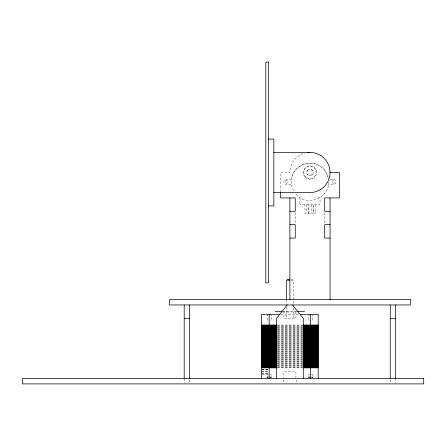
<?xml version="1.0" encoding="UTF-8"?>
<svg xmlns="http://www.w3.org/2000/svg" width="446" height="446" viewBox="0 0 446 446"><rect width="100%" height="100%" fill="white"/><g stroke="black" fill="none" stroke-linecap="round" stroke-linejoin="round"><path stroke-width="0.33" stroke-dasharray="2.23 1.67" d="M271.168 376.903L270.845 377.829A1.645 1.645 0 0 1 270.694 378.018M312.646 376.903L312.323 377.829A1.645 1.645 0 0 1 312.172 378.018M328.278 178.629C322.079 150.308 280.54 165.371 293.747 191.222M328.702 181.856C329.499 198.676 305.482 207.357 295.609 193.648M307.623 170.143L308.309 169.614A3.323 3.323 0 0 1 313.293 172.49A3.323 3.323 0 0 1 308.309 175.367L307.623 174.838M311.631 175.367L312.317 174.838M283.21 311.642L283.879 311.977L295.921 311.977L296.59 311.642M291.589 179.169L286.555 179.169A2.687 2.687 0 0 0 283.868 181.856A2.687 2.687 0 0 0 286.555 184.544L291.589 184.544M330.235 179.169L333.385 179.169A2.687 2.687 0 0 1 336.072 181.856A2.687 2.687 0 0 1 333.385 184.544L328.351 184.544M291.238 279.53L292.576 279.53L293.245 280.2L293.245 304.467M291.572 280.2L293.245 280.2M282.541 311.642L296.668 311.642M280.712 314.318L299.088 314.318M268.157 314.988L267.154 314.988L267.154 320.339L268.157 320.339M269.679 314.988L271.168 314.988L271.168 320.339L269.679 320.339M310.121 314.988L308.632 314.988L308.632 320.339L310.121 320.339M311.642 314.988L312.646 314.988L312.646 320.339L311.642 320.339M277.356 325.022L302.444 325.022M277.356 325.692L302.444 325.692M277.356 326.361L302.444 326.361M277.356 327.029L302.444 327.029M277.356 327.698L302.444 327.698M277.356 328.368L302.444 328.368M277.356 329.037L302.444 329.037M277.356 329.705L302.444 329.705M277.356 330.375L302.444 330.375M277.356 331.043L302.444 331.043M277.356 331.712L302.444 331.712M277.356 332.382L302.444 332.382M277.356 333.05L302.444 333.05M277.356 333.719L302.444 333.719M277.356 334.388L302.444 334.388M277.356 335.058L302.444 335.058M277.356 335.727L302.444 335.727M277.356 336.395L302.444 336.395M277.356 337.065L302.444 337.065M277.356 337.733L302.444 337.733M277.356 338.402L302.444 338.402M277.356 339.072L302.444 339.072M277.356 339.74L302.444 339.74M277.356 340.41L302.444 340.41M277.356 341.078L302.444 341.078M277.356 341.748L302.444 341.748M277.356 342.417L302.444 342.417M277.356 343.085L302.444 343.085M277.356 343.755L302.444 343.755M277.356 344.423L302.444 344.423M277.356 345.092L302.444 345.092M277.356 345.762L302.444 345.762M277.356 346.43L302.444 346.43M277.356 347.1L302.444 347.1M277.356 347.768L302.444 347.768M277.356 348.438L302.444 348.438M277.356 349.107L302.444 349.107M277.356 349.775L302.444 349.775M277.356 350.445L302.444 350.445M277.356 351.113L302.444 351.113M277.356 351.782L302.444 351.782M277.356 352.452L302.444 352.452M277.356 353.12L302.444 353.12M277.356 353.79L302.444 353.79M277.356 354.458L302.444 354.458M277.356 355.127L302.444 355.127M277.356 355.797L302.444 355.797M277.356 356.465L302.444 356.465M277.356 357.135L302.444 357.135M277.356 357.803L302.444 357.803M277.356 358.473L302.444 358.473M277.356 359.142L302.444 359.142M277.356 359.81L302.444 359.81M277.356 360.48L302.444 360.48M277.356 361.148L302.444 361.148M277.356 361.817L302.444 361.817M277.356 362.487L302.444 362.487M277.356 363.155L302.444 363.155M277.356 363.825L302.444 363.825M277.356 364.493L302.444 364.493M277.356 365.163L302.444 365.163M277.356 365.832L302.444 365.832M277.356 366.5L302.444 366.5M277.356 367.17L302.444 367.17M277.356 367.838L302.444 367.838M262.27 369.177L268.291 369.177M261.601 369.333L268.291 369.333M261.601 369.556L268.291 369.556M261.601 371.34L268.291 371.34M261.601 371.563L268.291 371.563M261.601 373.553L268.291 373.553M261.601 373.57L268.291 373.57M262.27 374.528L268.291 374.528M269.679 374.528L271.168 374.528L271.168 377.873L269.679 377.873M310.121 374.528L308.632 374.528L308.632 377.873L310.121 377.873M311.642 374.528L312.646 374.528L312.646 377.873L311.642 377.873M267.154 376.101L268.157 376.101M269.679 376.101L271.168 376.101M308.632 376.101L310.121 376.101M311.642 376.101L312.646 376.101M267.154 376.903L267.366 377.706L268.882 377.706M269.44 377.706L270.956 377.706M308.632 376.903L308.844 377.706L310.36 377.706M310.918 377.706L312.434 377.706M268.157 377.873L267.154 377.873L267.154 374.528M311.631 169.614L312.317 170.143M308.883 377.706L308.955 377.829A1.645 1.645 0 0 0 309.106 378.018M267.405 377.706L267.477 377.829A1.645 1.645 0 0 0 267.628 378.018M318.946 198.241L318.946 197.567L320.005 197.567L320.005 203.671L319.219 204.703L301 204.736L300.247 204.424L299.968 203.744M299.935 203.671L299.935 197.567L301 197.567L301 198.241M311.977 169.876L311.977 175.1M395.602 378.543L395.602 383.226M390.25 379.88L390.25 383.226M324.688 212.63L324.688 224.004M315.216 204.736L315.216 213.233L313.293 213.233L313.293 204.736M313.092 204.736L313.092 213.233L304.986 213.233L304.986 204.736M311.152 204.736L311.152 213.233M308.9 213.233L308.861 204.736L308.822 213.233M307.963 169.881L307.963 175.1M306.764 204.736L306.764 213.233M296.59 379.88L296.59 383.226M295.921 311.977L295.921 318.332L283.879 318.332L283.879 311.977M295.921 378.208L295.921 371.853L283.879 371.853L283.879 378.208M295.252 212.63L295.252 224.004M293.245 307.935L293.245 318.332M286.555 299.601L286.555 304.467M286.555 307.238L286.555 318.332M283.21 379.88L283.21 383.226M280.534 191.73L280.534 172.49L289.9 172.49A20.07 20.07 0 0 1 304.774 153.106M189.55 379.88L189.55 383.226M184.198 378.543L184.198 383.226M291.874 177.006A18.732 18.732 0 0 1 328.066 177.006M308.309 175.367A3.323 3.323 0 0 1 308.309 169.614M306.893 177.82A6.155 6.155 0 0 0 316.125 172.49A6.155 6.155 0 0 0 306.893 167.161A6.155 6.155 0 0 0 306.893 177.82M332.716 183.016A1.338 1.338 0 0 0 334.723 181.856A1.338 1.338 0 0 0 332.716 180.697A1.338 1.338 0 0 0 332.716 183.016M285.886 183.016A1.338 1.338 0 0 0 287.893 181.856A1.338 1.338 0 0 0 285.886 180.697A1.338 1.338 0 0 0 285.886 183.016M305.237 177.224A6.69 6.69 0 0 0 316.431 174.224A6.69 6.69 0 0 0 308.236 166.029A6.69 6.69 0 0 0 305.237 177.224"/><path stroke-width="0.67" d="M287.224 304.952L276.52 318.332L276.52 378.543M268.492 139.041L273.844 139.041L273.844 205.94L268.492 205.94M273.844 152.42L309.97 152.42M330.04 172.49L339.406 172.49L339.406 197.912L324.688 197.912L324.688 211.292L330.04 211.292M273.844 192.56L309.97 192.56A20.07 20.07 0 0 0 329.995 171.18A20.07 20.07 0 0 0 307.35 152.593M289.9 211.292L295.252 211.292L295.252 197.912L280.534 197.912L280.534 192.416M289.9 224.672L295.252 224.672L295.252 238.053L289.9 238.053M330.04 224.672L324.688 224.672L324.688 238.053L330.04 238.053M287.224 279.53L289.9 279.53M289.9 280.2L286.555 280.2L286.555 299.612M275.182 311.642L281.933 311.642M297.867 311.642L304.618 311.642M279.53 314.318L261.601 314.318L261.601 378.543M300.269 314.318L318.199 314.318L318.199 378.543M184.198 318.332L189.55 318.332M390.25 318.332L395.602 318.332M261.601 325.022L276.659 325.022M303.141 325.022L318.199 325.022M261.601 325.692L276.659 325.692M303.141 325.692L318.199 325.692M261.601 326.361L276.659 326.361M303.141 326.361L318.199 326.361M261.601 327.029L276.659 327.029M303.141 327.029L318.199 327.029M261.601 327.698L276.659 327.698M303.141 327.698L318.199 327.698M261.601 328.368L276.659 328.368M303.141 328.368L318.199 328.368M261.601 329.037L276.659 329.037M303.141 329.037L318.199 329.037M261.601 329.705L276.659 329.705M303.141 329.705L318.199 329.705M261.601 330.375L276.659 330.375M303.141 330.375L318.199 330.375M261.601 331.043L276.659 331.043M303.141 331.043L318.199 331.043M261.601 331.712L276.659 331.712M303.141 331.712L318.199 331.712M261.601 332.382L276.659 332.382M303.141 332.382L318.199 332.382M261.601 333.05L276.659 333.05M303.141 333.05L318.199 333.05M261.601 333.719L276.659 333.719M303.141 333.719L318.199 333.719M261.601 334.388L276.659 334.388M303.141 334.388L318.199 334.388M261.601 335.058L276.659 335.058M303.141 335.058L318.199 335.058M261.601 335.727L276.659 335.727M303.141 335.727L318.199 335.727M261.601 336.395L276.659 336.395M303.141 336.395L318.199 336.395M261.601 337.065L276.659 337.065M303.141 337.065L318.199 337.065M261.601 337.733L276.659 337.733M303.141 337.733L318.199 337.733M261.601 338.402L276.659 338.402M303.141 338.402L318.199 338.402M261.601 339.072L276.659 339.072M303.141 339.072L318.199 339.072M261.601 339.74L276.659 339.74M303.141 339.74L318.199 339.74M261.601 340.41L276.659 340.41M303.141 340.41L318.199 340.41M261.601 341.078L276.659 341.078M303.141 341.078L318.199 341.078M261.601 341.748L276.659 341.748M303.141 341.748L318.199 341.748M261.601 342.417L276.659 342.417M303.141 342.417L318.199 342.417M261.601 343.085L276.659 343.085M303.141 343.085L318.199 343.085M261.601 343.755L276.659 343.755M303.141 343.755L318.199 343.755M261.601 344.423L276.659 344.423M303.141 344.423L318.199 344.423M261.601 345.092L276.659 345.092M303.141 345.092L318.199 345.092M261.601 345.762L276.659 345.762M303.141 345.762L318.199 345.762M261.601 346.43L276.659 346.43M303.141 346.43L318.199 346.43M261.601 347.1L276.659 347.1M303.141 347.1L318.199 347.1M261.601 347.768L276.659 347.768M303.141 347.768L318.199 347.768M261.601 348.438L276.659 348.438M303.141 348.438L318.199 348.438M261.601 349.107L276.659 349.107M303.141 349.107L318.199 349.107M261.601 349.775L276.659 349.775M303.141 349.775L318.199 349.775M261.601 350.445L276.659 350.445M303.141 350.445L318.199 350.445M261.601 351.113L276.659 351.113M303.141 351.113L318.199 351.113M261.601 351.782L276.659 351.782M303.141 351.782L318.199 351.782M261.601 352.452L276.659 352.452M303.141 352.452L318.199 352.452M261.601 353.12L276.659 353.12M303.141 353.12L318.199 353.12M261.601 353.79L276.659 353.79M303.141 353.79L318.199 353.79M261.601 354.458L276.659 354.458M303.141 354.458L318.199 354.458M261.601 355.127L276.659 355.127M303.141 355.127L318.199 355.127M261.601 355.797L276.659 355.797M303.141 355.797L318.199 355.797M261.601 356.465L276.659 356.465M303.141 356.465L318.199 356.465M261.601 357.135L276.659 357.135M303.141 357.135L318.199 357.135M261.601 357.803L276.659 357.803M303.141 357.803L318.199 357.803M261.601 358.473L276.659 358.473M303.141 358.473L318.199 358.473M261.601 359.142L276.659 359.142M303.141 359.142L318.199 359.142M261.601 359.81L276.659 359.81M303.141 359.81L318.199 359.81M261.601 360.48L276.659 360.48M303.141 360.48L318.199 360.48M261.601 361.148L276.659 361.148M303.141 361.148L318.199 361.148M261.601 361.817L276.659 361.817M303.141 361.817L318.199 361.817M261.601 362.487L276.659 362.487M303.141 362.487L318.199 362.487M261.601 363.155L276.659 363.155M303.141 363.155L318.199 363.155M261.601 363.825L276.659 363.825M303.141 363.825L318.199 363.825M261.601 364.493L276.659 364.493M303.141 364.493L318.199 364.493M261.601 365.163L276.659 365.163M303.141 365.163L318.199 365.163M261.601 365.832L276.659 365.832M303.141 365.832L318.199 365.832M261.601 366.5L276.659 366.5M303.141 366.5L318.199 366.5M261.601 367.17L276.659 367.17M303.141 367.17L318.199 367.17M261.601 367.838L276.659 367.838M303.141 367.838L318.199 367.838M292.576 304.952L303.28 318.332L303.28 378.543M395.602 304.952L395.602 378.543M390.25 304.952L390.25 378.543M330.04 197.912L330.04 299.601M310.639 314.318L310.639 325.022M310.639 367.838L310.639 378.543M306.625 325.022L306.625 367.838M289.9 197.912L289.9 299.601M273.175 325.022L273.175 367.838M269.161 314.318L269.161 325.022M269.161 367.838L269.161 378.543M189.55 304.952L189.55 378.543M184.198 304.952L184.198 378.543M268.492 62.105L265.816 62.105L265.816 282.875L268.492 282.875L268.492 62.105M410.32 299.601L169.48 299.601L169.48 304.952L410.32 304.952L410.32 299.601M423.7 378.543L22.3 378.543L22.3 383.894L423.7 383.894L423.7 378.543"/></g></svg>
